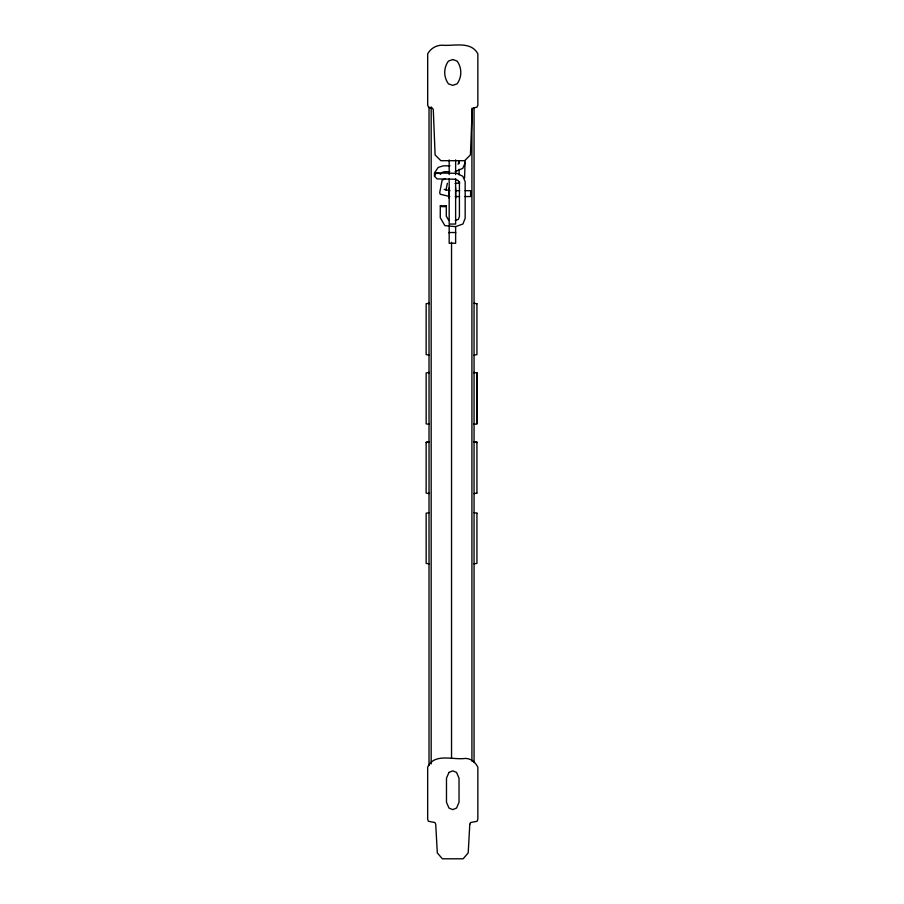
<?xml version="1.0" encoding="UTF-8"?>
<svg xmlns="http://www.w3.org/2000/svg" width="904" height="904" viewBox="0 0 904 904"><rect width="100%" height="100%" fill="white"/><g stroke="black" fill="none" stroke-linecap="round" stroke-linejoin="round"><path stroke-width="1.36" d="M429.016 765.439L429.016 563.587M429.027 512.704L426.146 513.201L426.157 563.373L429.027 563.87L429.016 493.008M429.016 442.192L429.016 423.852M429.016 373.036L429.016 354.684M429.027 303.868L429.027 107.666M449.175 225.073L449.175 243.278L455.627 243.278L455.627 226.475M455.627 178.811L455.627 224.056L449.175 224.056L449.175 178.811M449.175 174.574L449.175 159.906M455.627 174.574L455.627 159.906M459.13 163.669L459.13 160.991M459.119 174.845L459.119 169.229M465.085 161.082L464.588 177.93M448.791 220.44L446.271 216.135L446.305 205.829L440.304 205.841L440.259 217.706L444.892 225.627L455.537 226.655L462.95 223.989L465.176 218.259L465.164 181.67L462.848 176.303L456.927 173.342L436.18 172.969L439.841 173.523M445.954 190.202L447.39 183.309M458.057 164.245L459.13 161.647M465.097 162.901L462.837 168.313L455.175 171.658M455.333 220.474L458.328 219.389L459.413 216.598L459.413 181.727L459.514 183.557L458.26 180.676L455.39 179.241L437.073 178.902L434.474 176.212L436.18 172.913M440.395 174.382L441.581 172.607L444.316 171.726L449.751 171.692M446.305 205.829L445.254 206.632L441.536 206.632L440.304 205.841M445.412 178.596L442.124 180.212L439.728 192.529L440.158 194.202L449.808 196.563M474.058 355.125L476.939 354.617L476.928 303.733M474.058 493.595L476.939 493.087M426.146 442.542L429.027 442.045M474.058 563.87L476.939 563.373L476.928 513.201M455.085 183.58L459.3 182.879M450.056 165.805L443.163 165.85L438.146 167.455L434.474 172.992L434.474 176.212M430.53 107.994L432.349 107.994L433.287 109.666L435.106 154.923L440.881 160.697L464.633 160.697L470.408 154.923L472.227 109.666L473.165 107.994L477.018 107.147L477.854 105.124L477.854 53.811C470.803 40.725 453.797 46.341 442.033 45.2C435.977 45.268 430.643 48.545 427.682 53.811L427.682 105.124L428.53 107.147L430.53 107.994L428.53 107.147M455.526 190.687L459.639 190.687M465.131 190.687L470.611 190.687L470.611 196.563L465.063 196.563M455.356 196.563L459.514 196.563M474.058 512.704L476.939 513.201M474.058 442.045L476.939 442.542M474.058 303.224L476.939 303.733M474.058 441.694L476.939 442.203M444.158 189.343L450.045 190.687M476.928 442.203L476.928 493.087M474.058 107.666L474.058 373.036M474.058 423.852L474.058 762.614M471.911 108.254L471.911 761.157M455.627 187.93L455.627 198.225M455.627 233.119L455.627 232.52L449.175 232.52L449.175 233.119M451.537 242.227L451.537 758.332M449.175 187.93L449.175 198.225M431.174 106.853L431.174 763.97M474.058 372.459L474.058 424.36L476.928 423.852L476.939 372.968L474.046 372.459M476.928 372.968L476.928 423.852L476.916 372.968M469.797 824.256L468.204 852.901L463.153 858.8L442.361 858.8L437.31 852.901L435.717 824.256L434.903 822.538L428.394 821.273L427.66 819.205L427.66 767.191C434.27 752.569 453.198 760.275 465.311 758.399C470.984 758.49 475.47 762.23 477.854 767.191L477.854 819.205L477.12 821.273L470.611 822.538L469.797 824.256M448.972 772.411L446.486 778.174L446.486 802.3L448.972 808.063L452.757 809.622L456.543 808.063L459.029 802.3L459.029 778.174L456.543 772.411L452.757 770.852L448.972 772.411M452.757 59.54L448.429 61.076A19.278 19.278 0 0 0 448.429 83.835L452.757 85.36L457.085 83.835A19.278 19.278 0 0 0 457.085 61.076L452.757 59.54M429.027 303.224L426.146 303.733L426.146 354.617L429.027 355.125L429.016 303.224M429.027 372.459L426.146 372.968L426.157 423.852L429.027 424.36L429.027 372.459M429.027 441.694L426.146 442.203L426.146 493.087L429.027 493.595L429.027 441.706"/></g></svg>
